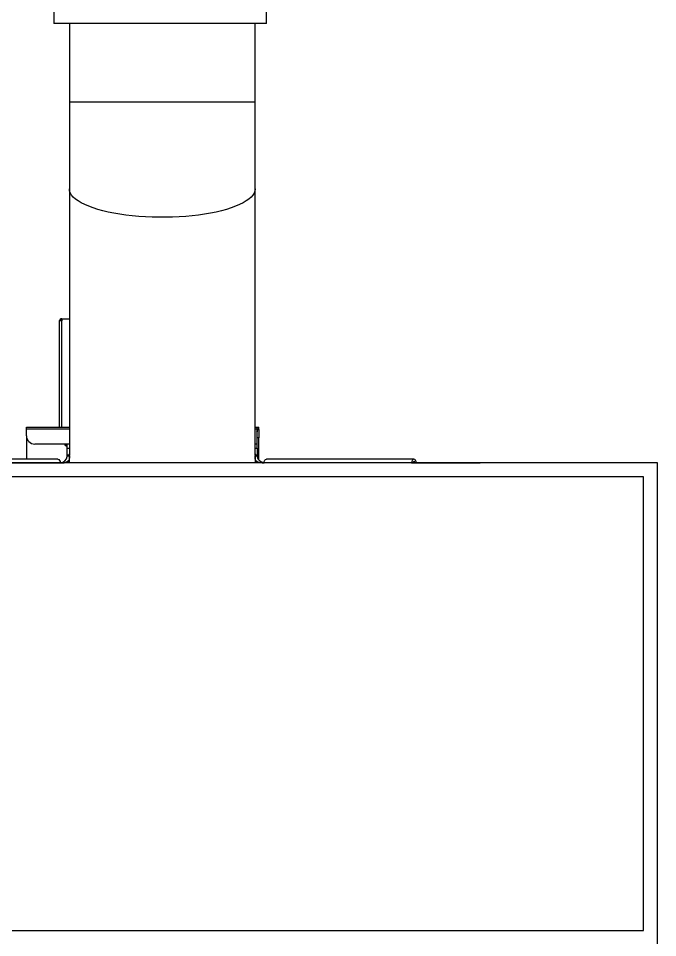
# Model space of a CAD drawing. Header units: inches. Extents: x -1851 to 6314, y -1304 to 4687.
# Drawn here: x -1570.58 to -1549.61, y 593.31 to 623.45 of the extents above; entities that cross this region are included whole.
import ezdxf

# ---------------------------------------------------------------- set-up
doc = ezdxf.new("R2010")
doc.units = ezdxf.units.IN
doc.header["$MEASUREMENT"] = 0
doc.layers.add('E-ARRY-TABL', color=9, linetype='Continuous')

msp = doc.modelspace()

# ---------------------------------------------------------------- linework, layer by layer
at = {"layer": 'E-ARRY-TABL'}
for p, q in [((-1569.41583, 623.85909), (-1569.41583, 623.28478)), ((-1562.43942, 623.28478), (-1562.43942, 623.85909)), ((-1562.43942, 623.28478), (-1569.41583, 623.28478)), ((-1568.90427, 623.28478), (-1568.90427, 620.69838)), ((-1562.81593, 620.69838), (-1562.81593, 623.28478)), ((-1568.90427, 620.69838), (-1568.90427, 617.85568)), ((-1562.81593, 620.69838), (-1568.90427, 620.69838)), ((-1562.81593, 617.85568), (-1562.81593, 620.69838)), ((-1568.90427, 617.85568), (-1568.90427, 609.35675)), ((-1562.81593, 609.35675), (-1562.81593, 617.85568)), ((-1569.16752, 613.5385), (-1569.22333, 613.5385)), ((-1569.22333, 613.53255), (-1569.22333, 613.5385)), ((-1569.22333, 610.03978), (-1569.22333, 613.53255)), ((-1569.16171, 613.53255), (-1569.22333, 613.53255)), ((-1569.16752, 613.5385), (-1569.16752, 613.53255)), ((-1569.16171, 613.54432), (-1569.16171, 613.60013)), ((-1569.15009, 613.60013), (-1569.16171, 613.60013)), ((-1569.15009, 613.54432), (-1569.16171, 613.54432)), ((-1569.15009, 613.53255), (-1569.16171, 613.53255)), ((-1569.16171, 613.53255), (-1569.16171, 610.03978)), ((-1569.15009, 613.60013), (-1569.15009, 613.53255)), ((-1569.15009, 613.60013), (-1568.90427, 613.60013)), ((-1570.31304, 609.97815), (-1570.31304, 610.03978)), ((-1570.31304, 610.03978), (-1568.90427, 610.03978)), ((-1570.31304, 609.76511), (-1570.31304, 609.97815)), ((-1568.90427, 609.97815), (-1570.31304, 609.97815)), ((-1562.81593, 610.03978), (-1562.75344, 610.03978)), ((-1562.75344, 609.97815), (-1562.81593, 609.97815)), ((-1562.75344, 610.03978), (-1562.75344, 609.97815)), ((-1562.75344, 610.03978), (-1562.68706, 610.03978)), ((-1562.68706, 609.98396), (-1562.75344, 609.98396)), ((-1562.75344, 609.97815), (-1562.75344, 609.49045)), ((-1562.75344, 609.97248), (-1562.74869, 609.97248)), ((-1562.75344, 609.85906), (-1562.74287, 609.85906)), ((-1562.74287, 609.97248), (-1562.74869, 609.97248)), ((-1562.74869, 609.97248), (-1562.74869, 609.88928)), ((-1562.74287, 609.97248), (-1562.68706, 609.97248)), ((-1562.74287, 609.69782), (-1562.74287, 609.97248)), ((-1562.68706, 609.98396), (-1562.68706, 610.03978)), ((-1562.68706, 609.97248), (-1562.68706, 609.69782)), ((-1570.31304, 609.76511), (-1570.31304, 608.99077)), ((-1568.90427, 609.49045), (-1570.03837, 609.49045)), ((-1568.97751, 609.35675), (-1568.97751, 609.49045)), ((-1562.75344, 609.49045), (-1562.81593, 609.49045)), ((-1562.68706, 609.69782), (-1562.74287, 609.69782)), ((-1562.74287, 609.35675), (-1562.74287, 609.69782)), ((-1562.68706, 608.96751), (-1562.68706, 609.69782)), ((-1569.03536, 609.48722), (-1569.05693, 609.48722)), ((-1568.97751, 609.16778), (-1568.97751, 609.35675)), ((-1568.97751, 609.35675), (-1568.90427, 609.35675)), ((-1568.90427, 609.35675), (-1568.90427, 609.16778)), ((-1562.81593, 609.16778), (-1562.81593, 609.35675)), ((-1562.81593, 609.35675), (-1562.74268, 609.35675)), ((-1562.74268, 609.35675), (-1562.74268, 609.16778)), ((-1569.28066, 608.99077), (-1574.11688, 608.99077)), ((-1568.97869, 609.10064), (-1568.97869, 609.12786)), ((-1568.90435, 609.12786), (-1568.97869, 609.12786)), ((-1568.97869, 609.10064), (-1568.90435, 609.10064)), ((-1568.93251, 608.87026), (-1568.93251, 608.94944)), ((-1568.90427, 609.16778), (-1568.90435, 609.12786)), ((-1568.90435, 609.10064), (-1568.90435, 609.12786)), ((-1568.90427, 608.87026), (-1568.90427, 609.16778)), ((-1562.81593, 609.16778), (-1562.81593, 608.87026)), ((-1562.81585, 609.12786), (-1562.81593, 609.16778)), ((-1562.81585, 609.12786), (-1562.81585, 609.10497)), ((-1562.7415, 609.12786), (-1562.81585, 609.12786)), ((-1562.81585, 609.10497), (-1562.7415, 609.10497)), ((-1562.78769, 608.95377), (-1562.78769, 608.87026)), ((-1562.7415, 609.12786), (-1562.7415, 609.10497)), ((-1557.60331, 608.99511), (-1562.43953, 608.99511)), ((-1549.60926, 608.87026), (-1582.11093, 608.87026)), ((-1574.04037, 608.87175), (-1569.20415, 608.87175)), ((-1569.20415, 608.87175), (-1569.13729, 608.87175)), ((-1562.5829, 608.87609), (-1562.51604, 608.87609)), ((-1557.67982, 608.87609), (-1562.51604, 608.87609)), ((-1557.67982, 608.87609), (-1557.629, 608.87609)), ((-1557.67982, 608.87026), (-1557.67982, 608.87609)), ((-1557.629, 608.87609), (-1555.43439, 608.87609)), ((-1557.629, 608.87026), (-1557.629, 608.87609)), ((-1549.60926, 593.07719), (-1549.60926, 608.87026)), ((-1550.06703, 608.41249), (-1581.65316, 608.41249)), ((-1550.06703, 593.53496), (-1550.06703, 608.41249)), ((-1581.65316, 593.53496), (-1550.06703, 593.53496))]:
    msp.add_line(p, q, dxfattribs=at)
for points in [[(-1562.81593, 617.85568), (-1562.82405, 617.78778), (-1562.84837, 617.72023), (-1562.88875, 617.65341), (-1562.945, 617.58766), (-1563.01679, 617.52335), (-1563.10376, 617.46081), (-1563.20543, 617.40037), (-1563.32126, 617.34237), (-1563.45065, 617.2871), (-1563.59288, 617.23487), (-1563.74722, 617.18595), (-1563.91282, 617.1406), (-1564.08882, 617.09907), (-1564.27426, 617.06158), (-1564.46817, 617.02832), (-1564.66951, 616.99948), (-1564.87719, 616.9752), (-1565.09012, 616.95562), (-1565.30716, 616.94085), (-1565.52715, 616.93095), (-1565.74892, 616.92599), (-1565.97128, 616.92599), (-1566.19304, 616.93095), (-1566.41303, 616.94085), (-1566.63007, 616.95562), (-1566.843, 616.9752), (-1567.05069, 616.99948), (-1567.25202, 617.02832), (-1567.44593, 617.06158), (-1567.63137, 617.09907), (-1567.80737, 617.1406), (-1567.97298, 617.18595), (-1568.12731, 617.23487), (-1568.26955, 617.2871), (-1568.39893, 617.34237), (-1568.51476, 617.40037), (-1568.61644, 617.46081), (-1568.7034, 617.52335), (-1568.7752, 617.58766), (-1568.83144, 617.65341), (-1568.87183, 617.72023), (-1568.89615, 617.78778), (-1568.90427, 617.85568), (-1568.90427, 617.85568)], [(-1569.0392, 609.45375), (-1569.00537, 609.4326), (-1568.97751, 609.41766)], [(-1568.97751, 609.44352), (-1568.99597, 609.45363), (-1569.02828, 609.47383)], [(-1569.28066, 608.99077), (-1569.25138, 608.98171), (-1569.22656, 608.95591), (-1569.20998, 608.9173), (-1569.20415, 608.87175)], [(-1562.51604, 608.87609), (-1562.51021, 608.92163), (-1562.49363, 608.96025), (-1562.46881, 608.98605), (-1562.43953, 608.99511)], [(-1557.52681, 608.87609), (-1557.53263, 608.92163), (-1557.54922, 608.96025), (-1557.57404, 608.98605), (-1557.60331, 608.99511), (-1557.63259, 608.98605), (-1557.65741, 608.96025), (-1557.67399, 608.92163), (-1557.67982, 608.87609), (-1557.67982, 608.87609)], [(-1557.57389, 608.87609), (-1557.574, 608.88008), (-1557.57783, 608.89898), (-1557.58644, 608.91359), (-1557.5982, 608.92117), (-1557.61093, 608.9203), (-1557.62223, 608.91115), (-1557.62998, 608.89543), (-1557.63274, 608.87609), (-1557.63274, 608.87609)], [(-1555.38306, 608.87026), (-1555.38973, 608.87169), (-1555.43439, 608.87609)]]:
    msp.add_lwpolyline(points, dxfattribs=at)
for centre, radius, start, end in [((-1569.16171, 613.5385), 0.06163, 90, 180), ((-1569.16171, 613.5385), 0.00581, 90, 180), ((-1562.82174, 609.85906), 0.07906, 3.996724, 30.239719), ((-1570.03837, 609.76511), 0.27466, 180, 270), ((-1569.01646, 609.48719), 0.04043, 179.950087, 235.785219), ((-1568.98486, 609.43722), 0.05679, 139.859089, 163.077736), ((-1569.01918, 609.48721), 0.01617, 179.950087, 235.785219)]:
    msp.add_arc(centre, radius, start, end, dxfattribs=at)
for centre, start_param, end_param in [((-1569.25123, 609.10064), 4.88573543, 6.19223872), ((-1569.13729, 609.10064), 4.71238898, 5.56155993), ((-1562.5829, 609.10497), 3.86321803, 4.71238898), ((-1562.46896, 609.10497), 3.23253924, 4.53904254)]:
    msp.add_ellipse(centre, major_axis=(0.27277, 0), ratio=0.83909963, start_param=start_param, end_param=end_param, dxfattribs=at)
for points, knots in [([(-1568.97959, 609.07985), (-1568.97928, 609.08371), (-1568.97874, 609.09062), (-1568.9787, 609.09757), (-1568.97869, 609.10064)], [0, 0, 0, 0, 0.55863002, 1, 1, 1, 1]), ([(-1568.97869, 609.12786), (-1568.97863, 609.13174), (-1568.97842, 609.14512), (-1568.97789, 609.15837), (-1568.97751, 609.16778)], [0, 0, 0, 0, 0.28994844, 1, 1, 1, 1]), ([(-1568.90435, 609.10064), (-1568.90423, 609.07497), (-1568.90404, 609.03274), (-1568.91059, 608.98422), (-1568.92207, 608.96021), (-1568.93072, 608.95128), (-1568.93251, 608.94944)], [0, 0, 0, 0, 0.45093213, 0.74163589, 0.9467761, 1, 1, 1, 1]), ([(-1562.78769, 608.95377), (-1562.79364, 608.96138), (-1562.80801, 608.97975), (-1562.8153, 609.02608), (-1562.81581, 609.07077), (-1562.81584, 609.09985), (-1562.81585, 609.10497)], [0, 0, 0, 0, 0.20133134, 0.48619097, 0.90951622, 1, 1, 1, 1]), ([(-1562.74268, 609.16778), (-1562.7426, 609.16395), (-1562.74231, 609.15075), (-1562.74184, 609.13736), (-1562.7415, 609.12786)], [0, 0, 0, 0, 0.28998206, 1, 1, 1, 1]), ([(-1562.7415, 609.10497), (-1562.74148, 609.10109), (-1562.74144, 609.09414), (-1562.74086, 609.08724), (-1562.74061, 609.08418)], [0, 0, 0, 0, 0.55821667, 1, 1, 1, 1])]:
    msp.add_open_spline(points, degree=3, knots=knots, dxfattribs=at)

doc.saveas('drawing.dxf')
